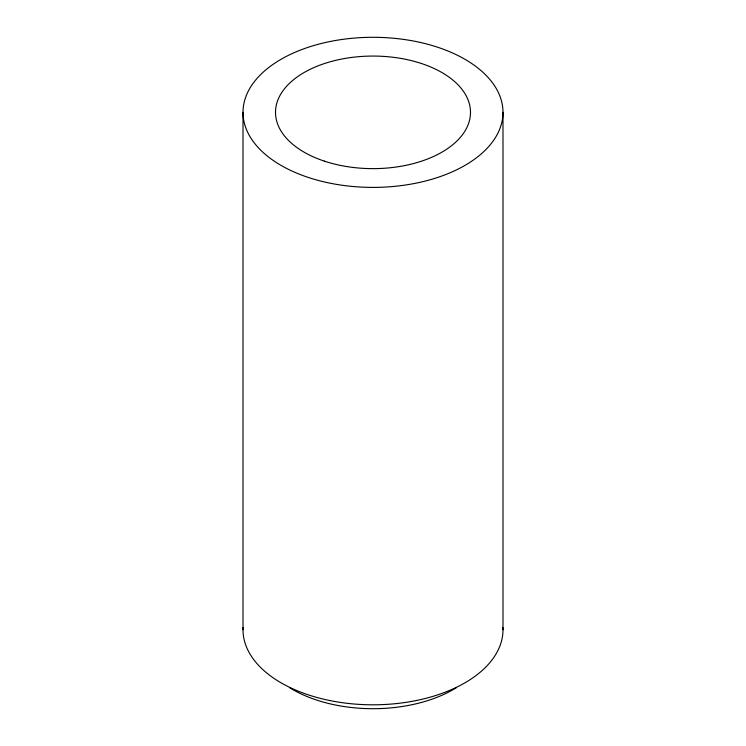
<?xml version="1.0" encoding="UTF-8"?>
<svg xmlns="http://www.w3.org/2000/svg" width="746" height="746" viewBox="0 0 746 746"><rect width="100%" height="100%" fill="white"/><g stroke="black" fill="none" stroke-linecap="round" stroke-linejoin="round"><path stroke-width="1.12" d="M502.99 112.348A129.99 75.048 0 0 1 308.005 177.343A129.99 75.048 0 0 1 308.005 47.352A129.99 75.048 0 0 1 502.99 112.348L502.99 629.764M243.01 112.348L243.01 629.764M502.935 627.6A129.99 75.048 0 0 1 373 704.811A129.99 75.048 0 0 1 243.065 627.6M456.505 687.616A113.737 65.667 0 0 1 289.495 687.616M324.258 161.099A97.493 56.286 0 0 0 470.493 112.348A97.493 56.286 0 0 0 324.258 63.606A97.493 56.286 0 0 0 324.258 161.099"/></g></svg>
